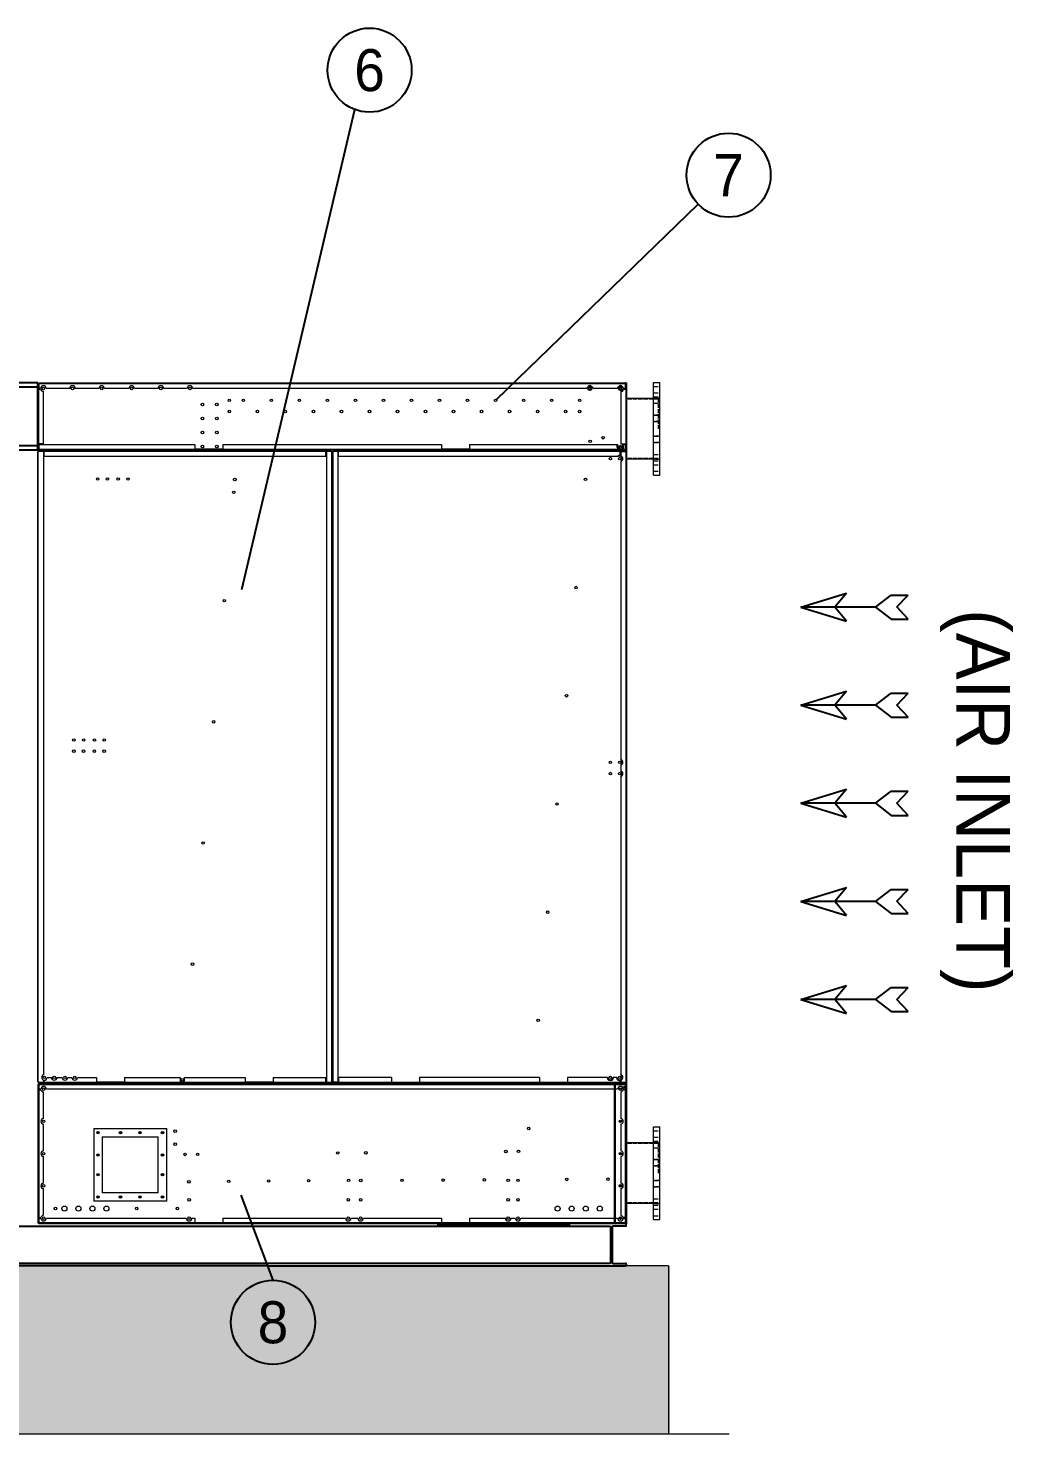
# Model space of a CAD drawing. Header units: millimetres. Extents: x 16936 to 46343, y 12396 to 33191.
# Drawn here: x 30178 to 33691, y 17704 to 22719 of the extents above; entities that cross this region are included whole.
import ezdxf
from ezdxf.enums import TextEntityAlignment as Align

# ---------------------------------------------------------------- set-up
doc = ezdxf.new("R2010")
doc.units = ezdxf.units.MM
doc.linetypes.add('DASHED', pattern=[15, 12, -3])
for name, color, linetype in [('냉각탑_dim', 1, 'Continuous'), ('냉각탑_text', 3, 'Continuous'), ('냉각탑_찬넬방진', 1, 'Continuous')]:
    doc.layers.add(name, color=color, linetype=linetype)
doc.styles.add('돋움', font='Dotum.ttf')

# ---------------------------------------------------------------- blocks, each defined once
blk = doc.blocks.new('화살표 IN OUT')
at = {"layer": '냉각탑_dim'}
for p, q in [((-322.7, 43), (-383.9, 43)), ((-343.1, 0.5), (-383.9, 43)), ((-383.9, -43), (-343.1, 0.5)), ((-266.4, 0), (-322.7, 43)), ((-266.4, 0), (-322.7, -43)), ((-266.4, 0), (0, 0)), ((-163.5, 50), (-121.5, 0)), ((0, 0), (-163.5, 50)), ((-163.5, -50), (-121.5, 0)), ((0, 0), (-163.5, -50)), ((-322.7, -43), (-383.9, -43))]:
    blk.add_line(p, q, dxfattribs=at)
blk = doc.blocks.new('5')
at = {"color": 7, "lineweight": 13, "ltscale": 1.25}
for p, q in [((878585.8, 402760.7), (878607.8, 402760.7)), ((878585.8, 402430.7), (878585.8, 402760.7)), ((878607.8, 402430.7), (878607.8, 402760.7)), ((878585.8, 402703.9), (878488.7, 402703.9)), ((878585.8, 402487.6), (878488.7, 402487.6)), ((878585.8, 402430.7), (878607.8, 402430.7))]:
    blk.add_line(p, q, dxfattribs=at)
at = {"color": 7, "linetype": 'DASHED', "lineweight": 13, "ltscale": 1.25}
for p, q in [((878585.8, 402747.3), (878607.8, 402747.3)), ((878585.8, 402747.3), (878607.8, 402747.3)), ((878585.8, 402724.3), (878607.8, 402724.3)), ((878585.8, 402724.3), (878607.8, 402724.3)), ((878602.8, 402701.9), (878488.7, 402701.9)), ((878585.8, 402709.8), (878607.8, 402709.8)), ((878585.8, 402709.8), (878607.8, 402709.8)), ((878607.8, 402704.7), (878585.8, 402704.7)), ((878602.8, 402703.9), (878585.8, 402703.9)), ((878585.8, 402686.8), (878607.8, 402686.8)), ((878585.8, 402686.8), (878607.8, 402686.8)), ((878602.8, 402703.9), (878602.8, 402595.7)), ((878607.8, 402644.8), (878585.8, 402644.8)), ((878585.8, 402644.8), (878607.8, 402644.8)), ((878607.8, 402621.8), (878585.8, 402621.8)), ((878585.8, 402621.8), (878607.8, 402621.8)), ((878607.8, 402569.7), (878585.8, 402569.7)), ((878585.8, 402569.7), (878607.8, 402569.7)), ((878607.8, 402546.7), (878585.8, 402546.7)), ((878585.8, 402546.7), (878607.8, 402546.7)), ((878602.8, 402489.6), (878488.7, 402489.6)), ((878585.8, 402504.7), (878607.8, 402504.7)), ((878585.8, 402504.7), (878607.8, 402504.7)), ((878602.8, 402487.6), (878585.8, 402487.6)), ((878607.8, 402486.7), (878585.8, 402486.7)), ((878585.8, 402481.7), (878607.8, 402481.7)), ((878585.8, 402481.7), (878607.8, 402481.7)), ((878585.8, 402467.2), (878607.8, 402467.2)), ((878585.8, 402467.2), (878607.8, 402467.2)), ((878585.8, 402444.2), (878607.8, 402444.2)), ((878585.8, 402444.2), (878607.8, 402444.2))]:
    blk.add_line(p, q, dxfattribs=at)
blk = doc.blocks.new('1')
for p, q in [((30212.2, 21453.6), (27812.2, 21453.6)), ((30212.2, 21453.6), (27812.2, 21453.6)), ((30216.2, 21438.6), (27827.2, 21438.6)), ((30212.2, 21453.6), (28914.2, 21453.6)), ((30212.2, 21453.6), (28914.2, 21453.6)), ((32312.2, 21453.6), (32312.2, 18453.6)), ((30212.2, 21228.6), (27827.2, 21228.6)), ((30212.2, 21213.6), (27812.2, 21213.6)), ((31637.2, 18451.1), (32087.2, 18451.1)), ((32087.2, 18452.7), (32087.2, 18451.1))]:
    blk.add_line(p, q)
at = {"color": 7, "lineweight": 35}
blk.add_line((30212.2, 21453.6), (30212.2, 21213.6), dxfattribs=at)
blk.add_line((30212.2, 21453.6), (30212.2, 21213.6), dxfattribs=at)
blk.add_line((30212.2, 21453.6), (30212.2, 21213.6), dxfattribs=at)
blk.add_line((30212.2, 21453.6), (30212.2, 21213.6), dxfattribs=at)
at = {"color": 7, "lineweight": 15}
for p, q in [((30214.2, 21450.1), (30212.2, 21450.1)), ((30212.2, 21450.1), (30212.2, 21431.6)), ((30212.2, 21431.6), (30215.7, 21431.6)), ((30212.2, 21431.6), (30212.2, 21235.6)), ((30214.2, 21428.1), (30212.2, 21428.1)), ((30214.2, 21419.1), (30212.2, 21419.1)), ((30214.2, 21431.6), (30214.2, 21450.1)), ((30215.7, 21450.1), (30214.2, 21450.1)), ((30214.2, 21235.6), (30214.2, 21431.6)), ((30215.7, 21450.1), (30215.7, 21453.6)), ((30215.7, 21453.6), (32308.7, 21453.6)), ((30215.7, 21451.6), (32308.7, 21451.6)), ((30215.7, 21450.1), (30215.7, 21433.6)), ((30222.2, 21433.6), (30215.7, 21433.6)), ((30215.7, 21431.6), (30222.4, 21431.6)), ((30232.2, 21235.6), (30232.2, 21423.6)), ((30326.2, 21433.6), (30242.2, 21433.6)), ((30305.7, 21453.6), (30305.7, 21451.6)), ((30318.7, 21453.6), (30318.7, 21451.6)), ((30430.2, 21433.6), (30346.2, 21433.6)), ((30353.2, 21453.6), (30353.2, 21451.6)), ((30371.2, 21453.6), (30371.2, 21451.6)), ((30399.2, 21453.6), (30399.2, 21451.6)), ((30417.2, 21453.6), (30417.2, 21451.6)), ((30537.2, 21433.6), (30450.2, 21433.6)), ((30641.2, 21433.6), (30557.2, 21433.6)), ((30745.2, 21433.6), (30661.2, 21433.6)), ((32172.3, 21433.6), (30765.2, 21433.6)), ((32107.2, 21453.6), (32107.2, 21451.6)), ((32125.2, 21453.6), (32125.2, 21451.6)), ((32153.2, 21453.6), (32153.2, 21451.6)), ((32171.2, 21453.6), (32171.2, 21451.6)), ((32281.3, 21433.6), (32192.2, 21433.6)), ((32205.7, 21453.6), (32205.7, 21451.6)), ((32218.7, 21453.6), (32218.7, 21451.6)), ((32292.2, 21422.7), (32292.2, 21235.6)), ((32308.7, 21433.6), (32301.2, 21433.6)), ((32301.2, 21431.6), (32308.7, 21431.6)), ((32308.7, 21450.1), (32308.7, 21453.6)), ((32308.7, 21433.6), (32308.7, 21450.1)), ((32308.7, 21450.1), (32310.2, 21450.1)), ((32312.2, 21431.6), (32308.7, 21431.6)), ((32310.2, 21450.1), (32310.2, 21431.6)), ((32312.2, 21450.1), (32310.2, 21450.1)), ((32310.2, 21431.6), (32310.2, 21235.6)), ((32312.2, 21428.1), (32310.2, 21428.1)), ((32312.2, 21419.1), (32310.2, 21419.1)), ((32312.2, 21431.6), (32312.2, 21450.1)), ((32312.2, 21235.6), (32312.2, 21431.6)), ((30214.2, 21338.1), (30212.2, 21338.1)), ((30214.2, 21329.1), (30212.2, 21329.1)), ((32312.2, 21338.1), (32310.2, 21338.1)), ((32312.2, 21329.1), (32310.2, 21329.1)), ((30214.2, 21248.1), (30212.2, 21248.1)), ((30214.2, 21239.1), (30212.2, 21239.1)), ((30212.2, 21235.6), (30215.7, 21235.6)), ((30212.2, 21235.6), (30212.2, 21217.1)), ((30214.2, 21217.1), (30214.2, 21235.6)), ((30232.2, 21235.6), (30215.7, 21235.6)), ((30215.7, 21233.6), (30772.2, 21233.6)), ((30215.7, 21233.6), (30215.7, 21217.1)), ((30772.2, 21233.6), (30772.2, 21217.1)), ((30872.2, 21233.6), (31652.2, 21233.6)), ((30872.2, 21233.6), (30872.2, 21217.1)), ((31652.2, 21233.6), (31652.2, 21217.1)), ((31752.2, 21233.6), (32281.2, 21233.6)), ((31752.2, 21233.6), (31752.2, 21217.1)), ((32292.2, 21235.6), (32308.7, 21235.6)), ((32301.2, 21233.6), (32308.7, 21233.6)), ((32312.2, 21235.6), (32308.7, 21235.6)), ((32308.7, 21217.1), (32308.7, 21233.6)), ((32312.2, 21248.1), (32310.2, 21248.1)), ((32312.2, 21239.1), (32310.2, 21239.1)), ((32310.2, 21235.6), (32310.2, 21217.1)), ((32312.2, 21217.1), (32312.2, 21235.6)), ((30212.2, 21217.1), (30214.2, 21217.1)), ((30212.2, 18958.7), (30212.2, 21208.5)), ((30215.3, 21208.5), (30212.2, 21208.5)), ((30212.2, 21188.1), (30213.8, 21188.1)), ((30212.2, 21179.1), (30213.8, 21179.1)), ((30213.8, 18958.7), (30213.8, 21208.5)), ((30215.7, 21217.1), (30214.2, 21217.1)), ((30233.8, 21211.6), (30215.3, 21211.6)), ((30215.3, 21211.6), (30215.3, 21210)), ((30215.3, 21210), (30233.8, 21210)), ((30215.3, 21208.5), (30215.3, 21210)), ((30232.2, 21208.5), (30215.3, 21208.5)), ((30215.7, 21217.1), (30215.7, 21213.6)), ((32286.9, 21215.6), (30215.7, 21215.6)), ((32308.7, 21213.6), (30215.7, 21213.6)), ((30232.2, 21208.5), (30232.2, 18985)), ((30232.7, 21211.6), (30232.7, 21210)), ((30233.8, 21208.5), (30233.8, 21211.6)), ((30233.8, 21211.6), (31240.6, 21211.6)), ((30233.8, 21210), (31240.6, 21210)), ((30233.8, 21208.5), (30233.8, 21191.6)), ((30233.8, 21191.6), (31240.6, 21191.6)), ((30234.2, 21213.6), (30234.2, 21215.6)), ((30240.2, 21213.6), (30240.2, 21215.6)), ((30241.7, 21211.6), (30241.7, 21210)), ((30432.7, 21211.6), (30432.7, 21210)), ((30434.2, 21213.6), (30434.2, 21215.6)), ((30440.2, 21213.6), (30440.2, 21215.6)), ((30441.7, 21211.6), (30441.7, 21210)), ((30632.7, 21211.6), (30632.7, 21210)), ((30634.2, 21213.6), (30634.2, 21215.6)), ((30640.2, 21213.6), (30640.2, 21215.6)), ((30641.7, 21211.6), (30641.7, 21210)), ((30872.2, 21217.1), (30772.2, 21217.1)), ((30832.7, 21211.6), (30832.7, 21210)), ((30834.2, 21213.6), (30834.2, 21215.6)), ((30840.2, 21213.6), (30840.2, 21215.6)), ((30841.7, 21211.6), (30841.7, 21210)), ((31032.7, 21211.6), (31032.7, 21210)), ((31034.2, 21213.6), (31034.2, 21215.6)), ((31040.2, 21213.6), (31040.2, 21215.6)), ((31041.7, 21211.6), (31041.7, 21210)), ((31232.7, 21211.6), (31232.7, 21210)), ((31234.2, 21213.6), (31234.2, 21215.6)), ((31240.2, 21213.6), (31240.2, 21215.6)), ((31240.6, 21208.5), (31240.6, 21211.6)), ((31259.1, 21211.6), (31240.6, 21211.6)), ((31240.6, 21210), (31259.1, 21210)), ((31240.6, 21191.6), (31240.6, 21208.5)), ((31241.7, 21211.6), (31241.7, 21210)), ((31259.1, 21208.5), (31242.2, 21208.5)), ((31242.2, 21208.5), (31242.2, 18958.7)), ((31259.1, 21210), (31259.1, 21211.6)), ((31259.1, 21208.5), (31259.1, 21210)), ((31259.1, 21208.5), (31262.2, 21208.5)), ((31260.6, 21208.5), (31260.6, 18958.7)), ((31262.2, 21186.6), (31260.6, 21186.6)), ((31262.2, 21180.6), (31260.6, 21180.6)), ((31262.2, 21208.5), (31262.2, 18958.7)), ((31264.2, 21208.5), (31264.2, 18958.7)), ((31264.2, 21208.5), (31267.3, 21208.5)), ((31264.2, 21188.1), (31265.8, 21188.1)), ((31264.2, 21179.1), (31265.8, 21179.1)), ((31265.8, 18958.7), (31265.8, 21208.5)), ((31267.3, 21211.6), (31267.3, 21210)), ((31285.8, 21211.6), (31267.3, 21211.6)), ((31267.3, 21208.5), (31267.3, 21210)), ((31267.3, 21210), (31285.8, 21210)), ((31284.2, 21208.5), (31267.3, 21208.5)), ((31283.7, 21211.6), (31283.7, 21210)), ((31284.2, 18958.7), (31284.2, 21208.5)), ((31285.2, 21213.6), (31285.2, 21215.6)), ((32290.6, 21211.6), (31285.8, 21211.6)), ((31285.8, 21211.6), (31285.8, 21208.5)), ((31285.8, 21210), (32290.6, 21210)), ((31285.8, 21191.6), (31285.8, 21208.5)), ((31285.8, 21191.6), (32282.5, 21191.6)), ((31291.2, 21213.6), (31291.2, 21215.6)), ((31292.7, 21211.6), (31292.7, 21210)), ((31483.7, 21211.6), (31483.7, 21210)), ((31485.2, 21213.6), (31485.2, 21215.6)), ((31491.2, 21213.6), (31491.2, 21215.6)), ((31492.7, 21211.6), (31492.7, 21210)), ((31752.2, 21217.1), (31652.2, 21217.1)), ((31683.7, 21211.6), (31683.7, 21210)), ((31685.2, 21213.6), (31685.2, 21215.6)), ((31691.2, 21213.6), (31691.2, 21215.6)), ((31692.7, 21211.6), (31692.7, 21210)), ((31883.7, 21211.6), (31883.7, 21210)), ((31885.2, 21213.6), (31885.2, 21215.6)), ((31891.2, 21213.6), (31891.2, 21215.6)), ((31892.7, 21211.6), (31892.7, 21210)), ((32083.7, 21211.6), (32083.7, 21210)), ((32085.2, 21213.6), (32085.2, 21215.6)), ((32091.2, 21213.6), (32091.2, 21215.6)), ((32092.7, 21211.6), (32092.7, 21210)), ((32283.7, 21211.6), (32283.7, 21210)), ((32285.2, 21213.6), (32285.2, 21215.6)), ((32309.1, 21211.6), (32290.6, 21211.6)), ((32290.6, 21211.6), (32290.6, 21208.5)), ((32290.6, 21210), (32309.1, 21210)), ((32290.6, 21193.4), (32290.6, 21208.5)), ((32291.2, 21213.6), (32291.2, 21214.6)), ((32292.2, 21208.5), (32309.1, 21208.5)), ((32292.2, 21208.5), (32292.2, 21192.9)), ((32292.2, 21174.3), (32292.2, 20108.9)), ((32292.7, 21211.6), (32292.7, 21210)), ((32308.7, 21215.6), (32295.6, 21215.6)), ((32308.7, 21217.1), (32308.7, 21213.6)), ((32308.7, 21217.1), (32310.2, 21217.1)), ((32309.1, 21210), (32309.1, 21211.6)), ((32309.1, 21208.5), (32309.1, 21210)), ((32312.2, 21208.5), (32309.1, 21208.5)), ((32310.2, 21217.1), (32312.2, 21217.1)), ((32310.6, 21208.5), (32310.6, 18958.7)), ((32310.6, 21188.1), (32312.2, 21188.1)), ((32310.6, 21179.1), (32312.2, 21179.1)), ((32312.2, 18958.7), (32312.2, 21208.5)), ((30212.2, 20968.1), (30213.8, 20968.1)), ((31262.2, 20966.6), (31260.6, 20966.6)), ((31264.2, 20968.1), (31265.8, 20968.1)), ((32310.6, 20968.1), (32312.2, 20968.1)), ((30212.2, 20959.1), (30213.8, 20959.1)), ((31262.2, 20960.6), (31260.6, 20960.6)), ((31264.2, 20959.1), (31265.8, 20959.1)), ((32310.6, 20959.1), (32312.2, 20959.1)), ((30212.2, 20748.1), (30213.8, 20748.1)), ((30212.2, 20739.1), (30213.8, 20739.1)), ((31262.2, 20746.6), (31260.6, 20746.6)), ((31262.2, 20740.6), (31260.6, 20740.6)), ((31264.2, 20748.1), (31265.8, 20748.1)), ((31264.2, 20739.1), (31265.8, 20739.1)), ((32310.6, 20748.1), (32312.2, 20748.1)), ((32310.6, 20739.1), (32312.2, 20739.1)), ((30212.2, 20528.1), (30213.8, 20528.1)), ((30212.2, 20519.1), (30213.8, 20519.1)), ((31262.2, 20526.6), (31260.6, 20526.6)), ((31262.2, 20520.6), (31260.6, 20520.6)), ((31264.2, 20528.1), (31265.8, 20528.1)), ((31264.2, 20519.1), (31265.8, 20519.1)), ((32310.6, 20528.1), (32312.2, 20528.1)), ((32310.6, 20519.1), (32312.2, 20519.1)), ((30212.2, 20308.1), (30213.8, 20308.1)), ((30212.2, 20299.1), (30213.8, 20299.1)), ((31262.2, 20306.6), (31260.6, 20306.6)), ((31262.2, 20300.6), (31260.6, 20300.6)), ((31264.2, 20308.1), (31265.8, 20308.1)), ((31264.2, 20299.1), (31265.8, 20299.1)), ((32310.6, 20308.1), (32312.2, 20308.1)), ((32310.6, 20299.1), (32312.2, 20299.1)), ((30212.2, 20088.1), (30213.8, 20088.1)), ((30212.2, 20079.1), (30213.8, 20079.1)), ((31262.2, 20086.6), (31260.6, 20086.6)), ((31262.2, 20080.6), (31260.6, 20080.6)), ((31264.2, 20088.1), (31265.8, 20088.1)), ((31264.2, 20079.1), (31265.8, 20079.1)), ((32292.2, 20090.3), (32292.2, 20068.9)), ((32310.6, 20088.1), (32312.2, 20088.1)), ((32310.6, 20079.1), (32312.2, 20079.1)), ((32292.2, 20050.3), (32292.2, 18984.9)), ((30212.2, 19868.1), (30213.8, 19868.1)), ((31262.2, 19866.6), (31260.6, 19866.6)), ((31264.2, 19868.1), (31265.8, 19868.1)), ((32310.6, 19868.1), (32312.2, 19868.1)), ((30212.2, 19859.1), (30213.8, 19859.1)), ((31262.2, 19860.6), (31260.6, 19860.6)), ((31264.2, 19859.1), (31265.8, 19859.1)), ((32310.6, 19859.1), (32312.2, 19859.1)), ((30212.2, 19648.1), (30213.8, 19648.1)), ((30212.2, 19639.1), (30213.8, 19639.1)), ((31262.2, 19646.6), (31260.6, 19646.6)), ((31262.2, 19640.6), (31260.6, 19640.6)), ((31264.2, 19648.1), (31265.8, 19648.1)), ((31264.2, 19639.1), (31265.8, 19639.1)), ((32310.6, 19648.1), (32312.2, 19648.1)), ((32310.6, 19639.1), (32312.2, 19639.1)), ((30212.2, 19428.1), (30213.8, 19428.1)), ((30212.2, 19419.1), (30213.8, 19419.1)), ((31262.2, 19426.6), (31260.6, 19426.6)), ((31262.2, 19420.6), (31260.6, 19420.6)), ((31264.2, 19428.1), (31265.8, 19428.1)), ((31264.2, 19419.1), (31265.8, 19419.1)), ((32310.6, 19428.1), (32312.2, 19428.1)), ((32310.6, 19419.1), (32312.2, 19419.1)), ((30212.2, 19208.1), (30213.8, 19208.1)), ((30212.2, 19199.1), (30213.8, 19199.1)), ((31262.2, 19206.6), (31260.6, 19206.6)), ((31262.2, 19200.6), (31260.6, 19200.6)), ((31264.2, 19208.1), (31265.8, 19208.1)), ((31264.2, 19199.1), (31265.8, 19199.1)), ((32310.6, 19208.1), (32312.2, 19208.1)), ((32310.6, 19199.1), (32312.2, 19199.1)), ((30212.2, 18988.1), (30213.8, 18988.1)), ((30212.2, 18979.1), (30213.8, 18979.1)), ((30232.2, 18966.2), (30232.2, 18958.7)), ((30233.8, 18965.8), (30233.8, 18958.7)), ((30245.7, 18975.6), (30260.7, 18975.6)), ((30280.7, 18975.6), (30299.1, 18975.6)), ((30319.1, 18975.6), (30334.1, 18975.6)), ((30354.1, 18975.6), (30422.2, 18975.6)), ((30422.2, 18975.6), (30422.2, 18958.7)), ((30522.2, 18975.6), (30522.2, 18958.7)), ((30522.2, 18975.6), (30720.2, 18975.6)), ((30720.2, 18975.6), (30720.2, 18967)), ((30736.2, 18967), (30736.2, 18975.6)), ((30736.2, 18975.6), (30952.2, 18975.6)), ((30952.2, 18975.6), (30952.2, 18958.7)), ((31052.2, 18975.6), (31052.2, 18958.7)), ((31052.2, 18975.6), (31240.6, 18975.6)), ((31240.6, 18958.7), (31240.6, 18975.6)), ((31262.2, 18986.6), (31260.6, 18986.6)), ((31262.2, 18980.6), (31260.6, 18980.6)), ((31264.2, 18988.1), (31265.8, 18988.1)), ((31264.2, 18979.1), (31265.8, 18979.1)), ((31474.2, 18975.6), (31285.8, 18975.6)), ((31285.8, 18975.6), (31285.8, 18958.7)), ((31474.2, 18975.6), (31474.2, 18958.7)), ((31574.2, 18975.6), (31574.2, 18958.7)), ((32002.2, 18975.6), (31574.2, 18975.6)), ((32002.2, 18975.6), (32002.2, 18958.7)), ((32102.2, 18975.6), (32102.2, 18958.7)), ((32245.3, 18975.6), (32102.2, 18975.6)), ((32278.5, 18975.6), (32265.3, 18975.6)), ((32290.6, 18965.8), (32290.6, 18958.7)), ((32292.2, 18966.3), (32292.2, 18958.7)), ((32310.6, 18988.1), (32312.2, 18988.1)), ((32310.6, 18979.1), (32312.2, 18979.1)), ((30215.3, 18958.7), (30212.2, 18958.7)), ((30215.3, 18958.7), (30232.2, 18958.7)), ((30215.3, 18958.7), (30215.3, 18957.2)), ((30215.3, 18957.2), (30215.3, 18955.6)), ((30233.8, 18957.2), (30215.3, 18957.2)), ((30215.3, 18955.6), (30233.8, 18955.6)), ((30232.7, 18957.2), (30232.7, 18955.6)), ((30233.8, 18958.7), (30233.8, 18955.6)), ((31240.6, 18957.2), (30233.8, 18957.2)), ((31240.6, 18955.6), (30233.8, 18955.6)), ((30241.7, 18957.2), (30241.7, 18955.6)), ((30522.2, 18958.7), (30422.2, 18958.7)), ((30432.7, 18957.2), (30432.7, 18955.6)), ((30441.7, 18957.2), (30441.7, 18955.6)), ((30632.7, 18957.2), (30632.7, 18955.6)), ((30641.7, 18957.2), (30641.7, 18955.6)), ((30832.7, 18957.2), (30832.7, 18955.6)), ((30841.7, 18957.2), (30841.7, 18955.6)), ((31052.2, 18958.7), (30952.2, 18958.7)), ((31032.7, 18957.2), (31032.7, 18955.6)), ((31041.7, 18957.2), (31041.7, 18955.6)), ((31232.7, 18957.2), (31232.7, 18955.6)), ((31240.6, 18958.7), (31240.6, 18955.6)), ((31259.1, 18957.2), (31240.6, 18957.2)), ((31240.6, 18955.6), (31259.1, 18955.6)), ((31241.7, 18957.2), (31241.7, 18955.6)), ((31242.2, 18958.7), (31259.1, 18958.7)), ((31259.1, 18958.7), (31259.1, 18957.2)), ((31259.1, 18958.7), (31262.2, 18958.7)), ((31259.1, 18955.6), (31259.1, 18957.2)), ((31264.2, 18958.7), (31267.3, 18958.7)), ((31284.2, 18958.7), (31267.3, 18958.7)), ((31267.3, 18958.7), (31267.3, 18957.2)), ((31267.3, 18957.2), (31267.3, 18955.6)), ((31285.8, 18957.2), (31267.3, 18957.2)), ((31267.3, 18955.6), (31285.8, 18955.6)), ((31283.7, 18957.2), (31283.7, 18955.6)), ((31285.8, 18955.6), (31285.8, 18958.7)), ((32290.6, 18957.2), (31285.8, 18957.2)), ((31285.8, 18955.6), (32290.6, 18955.6)), ((31292.7, 18957.2), (31292.7, 18955.6)), ((31474.2, 18958.7), (31574.2, 18958.7)), ((31483.7, 18957.2), (31483.7, 18955.6)), ((31492.7, 18957.2), (31492.7, 18955.6)), ((31683.7, 18957.2), (31683.7, 18955.6)), ((31692.7, 18957.2), (31692.7, 18955.6)), ((31883.7, 18957.2), (31883.7, 18955.6)), ((31892.7, 18957.2), (31892.7, 18955.6)), ((32002.2, 18958.7), (32102.2, 18958.7)), ((32083.7, 18957.2), (32083.7, 18955.6)), ((32092.7, 18957.2), (32092.7, 18955.6)), ((32270.2, 18950.1), (32272.2, 18950.1)), ((32273.7, 18950.1), (32270.2, 18950.1)), ((32270.2, 18457.1), (32270.2, 18950.1)), ((32272.2, 18950.1), (32273.7, 18950.1)), ((32272.2, 18950.1), (32272.2, 18457.1)), ((32308.7, 18953.6), (32273.7, 18953.6)), ((32308.7, 18951.6), (32273.7, 18951.6)), ((32308.7, 18950.1), (32273.7, 18950.1)), ((32273.7, 18950.1), (32308.7, 18950.1)), ((32283.7, 18957.2), (32283.7, 18955.6)), ((32290.6, 18955.6), (32290.6, 18958.7)), ((32309.1, 18957.2), (32290.6, 18957.2)), ((32290.6, 18955.6), (32309.1, 18955.6)), ((32292.2, 18958.7), (32309.1, 18958.7)), ((32292.7, 18957.2), (32292.7, 18955.6)), ((32308.7, 18950.1), (32308.7, 18931.6)), ((32308.7, 18950.1), (32308.7, 18931.6)), ((32308.7, 18931.6), (32312.2, 18931.6)), ((32308.7, 18931.6), (32310.2, 18931.6)), ((32312.2, 18958.7), (32309.1, 18958.7)), ((32309.1, 18958.7), (32309.1, 18957.2)), ((32309.1, 18955.6), (32309.1, 18957.2)), ((32310.2, 18933.6), (32310.2, 18950.1)), ((32312.2, 18943.6), (32310.2, 18943.6)), ((32312.2, 18943.6), (32310.2, 18943.6)), ((32312.2, 18943.6), (32310.2, 18943.6)), ((32312.2, 18943.6), (32310.2, 18943.6)), ((32312.2, 18943.6), (32310.2, 18943.6)), ((32312.2, 18943.6), (32310.2, 18943.6)), ((32312.2, 18943.6), (32310.2, 18943.6)), ((32312.2, 18943.6), (32310.2, 18943.6)), ((32312.2, 18943.6), (32310.2, 18943.6)), ((32312.2, 18937.6), (32310.2, 18937.6)), ((32312.2, 18937.6), (32310.2, 18937.6)), ((32312.2, 18937.6), (32310.2, 18937.6)), ((32312.2, 18937.6), (32310.2, 18937.6)), ((32312.2, 18937.6), (32310.2, 18937.6)), ((32312.2, 18937.6), (32310.2, 18937.6)), ((32312.2, 18937.6), (32310.2, 18937.6)), ((32312.2, 18937.6), (32310.2, 18937.6)), ((32312.2, 18937.6), (32310.2, 18937.6)), ((32310.2, 18933.6), (32312.2, 18933.6)), ((32310.2, 18931.6), (32312.2, 18931.6)), ((32310.2, 18931.6), (32310.2, 18622.6)), ((32310.2, 18931.6), (32310.2, 18475.6)), ((32312.2, 18933.6), (32312.2, 18950.1)), ((32312.2, 18622.6), (32312.2, 18931.6)), ((32312.2, 18931.6), (32312.2, 18475.6)), ((30412.2, 18793.6), (30672.2, 18793.6)), ((30412.2, 18793.6), (30412.2, 18533.6)), ((30672.2, 18533.6), (30672.2, 18793.6)), ((32272.2, 18617.1), (32270.2, 18617.1)), ((32272.2, 18617.1), (32270.2, 18617.1)), ((32272.2, 18617.1), (32270.2, 18617.1)), ((32272.2, 18617.1), (32270.2, 18617.1)), ((32272.2, 18617.1), (32270.2, 18617.1)), ((32272.2, 18617.1), (32270.2, 18617.1)), ((32272.2, 18617.1), (32270.2, 18617.1)), ((32272.2, 18617.1), (32270.2, 18617.1)), ((32272.2, 18617.1), (32270.2, 18617.1)), ((32272.2, 18617.1), (32270.2, 18617.1)), ((32272.2, 18617.1), (32270.2, 18617.1)), ((32272.2, 18617.1), (32270.2, 18617.1)), ((32272.2, 18617.1), (32270.2, 18617.1)), ((32272.2, 18617.1), (32270.2, 18617.1)), ((32272.2, 18617.1), (32270.2, 18617.1)), ((32272.2, 18617.1), (32270.2, 18617.1)), ((32272.2, 18617.1), (32270.2, 18617.1)), ((32272.2, 18617.1), (32270.2, 18617.1)), ((32312.2, 18622.6), (32310.2, 18622.6)), ((32312.2, 18622.6), (32310.2, 18622.6)), ((32312.2, 18622.6), (32310.2, 18622.6)), ((32312.2, 18622.6), (32310.2, 18622.6)), ((32310.2, 18612.6), (32310.2, 18622.6)), ((32310.2, 18602.6), (32310.2, 18612.6)), ((32312.2, 18612.6), (32312.2, 18622.6)), ((32312.2, 18602.6), (32312.2, 18612.6)), ((32272.2, 18608.1), (32270.2, 18608.1)), ((32272.2, 18608.1), (32270.2, 18608.1)), ((32272.2, 18608.1), (32270.2, 18608.1)), ((32272.2, 18608.1), (32270.2, 18608.1)), ((32272.2, 18608.1), (32270.2, 18608.1)), ((32272.2, 18608.1), (32270.2, 18608.1)), ((32272.2, 18608.1), (32270.2, 18608.1)), ((32272.2, 18608.1), (32270.2, 18608.1)), ((32272.2, 18608.1), (32270.2, 18608.1)), ((32272.2, 18608.1), (32270.2, 18608.1)), ((32272.2, 18608.1), (32270.2, 18608.1)), ((32272.2, 18608.1), (32270.2, 18608.1)), ((32272.2, 18608.1), (32270.2, 18608.1)), ((32272.2, 18608.1), (32270.2, 18608.1)), ((32272.2, 18608.1), (32270.2, 18608.1)), ((32272.2, 18608.1), (32270.2, 18608.1)), ((32272.2, 18608.1), (32270.2, 18608.1)), ((32272.2, 18608.1), (32270.2, 18608.1)), ((32312.2, 18602.6), (32310.2, 18602.6)), ((32312.2, 18602.6), (32310.2, 18602.6)), ((32310.2, 18602.6), (32310.2, 18475.6)), ((32312.2, 18602.6), (32310.2, 18602.6)), ((32312.2, 18602.6), (32310.2, 18602.6)), ((32312.2, 18475.6), (32312.2, 18602.6)), ((30672.2, 18533.6), (30412.2, 18533.6)), ((32308.7, 18475.6), (32312.2, 18475.6)), ((32308.7, 18475.6), (32310.2, 18475.6)), ((32308.7, 18475.6), (32308.7, 18457.1)), ((32308.7, 18475.6), (32308.7, 18457.1)), ((32310.2, 18475.6), (32312.2, 18475.6)), ((32310.2, 18473.6), (32312.2, 18473.6)), ((32310.2, 18473.6), (32310.2, 18457.1)), ((32312.2, 18473.6), (32312.2, 18457.1)), ((32273.7, 18457.1), (32270.2, 18457.1)), ((32270.2, 18457.1), (32272.2, 18457.1)), ((32272.2, 18457.1), (32273.7, 18457.1)), ((32273.7, 18457.1), (32308.7, 18457.1)), ((32308.7, 18457.1), (32273.7, 18457.1)), ((32308.7, 18455.6), (32273.7, 18455.6)), ((32308.7, 18453.6), (32273.7, 18453.6))]:
    blk.add_line(p, q, dxfattribs=at)
at = {"lineweight": 5}
blk.add_line((32312.2, 21453.6), (32308.2, 21453.6), dxfattribs=at)
at = {"color": 7, "lineweight": 13, "ltscale": 0.002813}
blk.add_line((30212.2, 21266.5), (30212.2, 21265.6), dxfattribs=at)
at = {"color": 7}
for p, q in [((32281.2, 21224.6), (32281.2, 21233.6)), ((32301.2, 21224.6), (32301.2, 21233.6))]:
    blk.add_line(p, q, dxfattribs=at)
at = {"color": 7, "lineweight": 13, "ltscale": 0.038542}
for p, q in [((30212.2, 18950.1), (30212.2, 18931.6)), ((30214.2, 18931.6), (30214.2, 18950.1)), ((32308.7, 18931.6), (32308.7, 18950.1)), ((32310.2, 18950.1), (32310.2, 18931.6)), ((32312.2, 18931.6), (32312.2, 18950.1)), ((30212.2, 18475.6), (30212.2, 18457.1)), ((30214.2, 18457.1), (30214.2, 18475.6)), ((32308.7, 18457.1), (32308.7, 18475.6)), ((32310.2, 18475.6), (32310.2, 18457.1)), ((32312.2, 18457.1), (32312.2, 18475.6))]:
    blk.add_line(p, q, dxfattribs=at)
at = {"color": 7, "lineweight": 13, "ltscale": 0.004167}
for p, q in [((30214.2, 18950.1), (30212.2, 18950.1)), ((30215.7, 18933.6), (30215.7, 18931.6)), ((32312.2, 18950.1), (32310.2, 18950.1)), ((30215.7, 18475.6), (30215.7, 18473.6)), ((30212.2, 18457.1), (30214.2, 18457.1)), ((32310.2, 18457.1), (32312.2, 18457.1))]:
    blk.add_line(p, q, dxfattribs=at)
at = {"color": 7, "lineweight": 13}
for p, q in [((30212.2, 18931.6), (30212.2, 18475.6)), ((30215.7, 18953.6), (32308.7, 18953.6)), ((30215.7, 18950.1), (32308.7, 18950.1)), ((30215.7, 18931.6), (30215.7, 18475.6)), ((32281.2, 18933.6), (30243.2, 18933.6)), ((32308.7, 18475.6), (32308.7, 18931.6)), ((32312.2, 18475.6), (32312.2, 18931.6)), ((30243.2, 18473.6), (30742.2, 18473.6)), ((30872.2, 18473.6), (31310.2, 18473.6)), ((31374.2, 18473.6), (31652.2, 18473.6)), ((31935.7, 18473.6), (32281.2, 18473.6)), ((30772.2, 18457.1), (30215.7, 18457.1)), ((32308.7, 18453.6), (30215.7, 18453.6)), ((31652.2, 18457.1), (30872.2, 18457.1)), ((32308.7, 18457.1), (31752.2, 18457.1))]:
    blk.add_line(p, q, dxfattribs=at)
at = {"color": 7, "lineweight": 13, "ltscale": 0.007292}
for p, q in [((30212.2, 18931.6), (30215.7, 18931.6)), ((30215.7, 18950.1), (30215.7, 18953.6)), ((32308.7, 18950.1), (32308.7, 18953.6)), ((32312.2, 18931.6), (32308.7, 18931.6)), ((30212.2, 18475.6), (30215.7, 18475.6)), ((32312.2, 18475.6), (32308.7, 18475.6)), ((30215.7, 18457.1), (30215.7, 18453.6)), ((32308.7, 18457.1), (32308.7, 18453.6))]:
    blk.add_line(p, q, dxfattribs=at)
at = {"color": 7, "lineweight": 13, "ltscale": 0.003125}
for p, q in [((30215.7, 18950.1), (30214.2, 18950.1)), ((32308.7, 18950.1), (32310.2, 18950.1)), ((30215.7, 18457.1), (30214.2, 18457.1)), ((32308.7, 18457.1), (32310.2, 18457.1))]:
    blk.add_line(p, q, dxfattribs=at)
at = {"color": 7, "lineweight": 13, "ltscale": 0.034375}
for p, q in [((30215.7, 18950.1), (30215.7, 18933.6)), ((32308.7, 18933.6), (32308.7, 18950.1)), ((30215.7, 18473.6), (30215.7, 18457.1)), ((30772.2, 18473.6), (30772.2, 18457.1)), ((30872.2, 18473.6), (30872.2, 18457.1)), ((31652.2, 18473.6), (31652.2, 18457.1)), ((31752.2, 18473.6), (31752.2, 18457.1)), ((32308.7, 18457.1), (32308.7, 18473.6))]:
    blk.add_line(p, q, dxfattribs=at)
at = {"color": 7, "lineweight": 13, "ltscale": 0.015625}
for p, q in [((30223.2, 18933.6), (30215.7, 18933.6)), ((32308.7, 18933.6), (32301.2, 18933.6)), ((30215.7, 18473.6), (30223.2, 18473.6)), ((32301.2, 18473.6), (32308.7, 18473.6))]:
    blk.add_line(p, q, dxfattribs=at)
at = {"color": 7, "lineweight": 13, "ltscale": 0.016046}
for p, q in [((30215.7, 18931.6), (30223.4, 18931.6)), ((32308.7, 18931.6), (32301, 18931.6)), ((30215.7, 18475.6), (30223.4, 18475.6)), ((32308.7, 18475.6), (32301, 18475.6))]:
    blk.add_line(p, q, dxfattribs=at)
at = {"color": 7, "lineweight": 13, "ltscale": 0.198126}
for p, q in [((30232.2, 18828.6), (30232.2, 18923.7)), ((32292.2, 18923.7), (32292.2, 18828.6)), ((30232.2, 18713.6), (30232.2, 18808.7)), ((32292.2, 18808.7), (32292.2, 18713.6)), ((30232.2, 18598.6), (30232.2, 18693.7)), ((32292.2, 18693.7), (32292.2, 18598.6)), ((30232.2, 18483.6), (30232.2, 18578.7)), ((32292.2, 18578.7), (32292.2, 18483.6))]:
    blk.add_line(p, q, dxfattribs=at)
at = {"color": 7, "lineweight": 13, "ltscale": 0.13159}
blk.add_line((32240.3, 18955.6), (32303.5, 18955.6), dxfattribs=at)
at = {"color": 6}
blk.add_line((32312.2, 18940.6), (32302.1, 18940.6), dxfattribs=at)
at = {"color": 7, "lineweight": 13, "ltscale": 0.416667}
for p, q in [((30442.2, 18763.6), (30442.2, 18563.6)), ((30442.2, 18763.6), (30642.2, 18763.6)), ((30642.2, 18563.6), (30642.2, 18763.6)), ((30642.2, 18563.6), (30442.2, 18563.6))]:
    blk.add_line(p, q, dxfattribs=at)
at = {"color": 7, "lineweight": 13, "ltscale": 0.020833}
blk.add_line((30762.2, 18473.6), (30772.2, 18473.6), dxfattribs=at)
at = {"color": 7, "lineweight": 13, "ltscale": 0.05}
blk.add_line((31330.2, 18473.6), (31354.2, 18473.6), dxfattribs=at)
at = {"color": 7, "lineweight": 13, "ltscale": 0.267708}
blk.add_line((31752.2, 18473.6), (31880.7, 18473.6), dxfattribs=at)
at = {"color": 7, "lineweight": 13, "ltscale": 0.03125}
blk.add_line((31900.7, 18473.6), (31915.7, 18473.6), dxfattribs=at)
at = {"color": 7, "lineweight": 13, "ltscale": 0.208333}
for p, q in [((30872.2, 18457.1), (30772.2, 18457.1)), ((30872.2, 18457.1), (30772.2, 18457.1)), ((31752.2, 18457.1), (31652.2, 18457.1)), ((31752.2, 18457.1), (31652.2, 18457.1))]:
    blk.add_line(p, q, dxfattribs=at)
at = {"ltscale": 500}
for p, q in [((32110.6, 18452.7), (32087.2, 18452.7)), ((32112.2, 18451.1), (32087.2, 18451.1))]:
    blk.add_line(p, q, dxfattribs=at)
at = {"color": 7, "lineweight": 15}
for centre, radius in [((30232.2, 21433.6), 4.5), ((30336.2, 21433.6), 4.5), ((30440.2, 21433.6), 4.5), ((30547.2, 21433.6), 4.5), ((30651.2, 21433.6), 4.5), ((30755.2, 21433.6), 4.5), ((30799.7, 21376.6), 4.5), ((30851.2, 21376.6), 4.5), ((30895.7, 21391.6), 4.5), ((30945.7, 21391.6), 4.5), ((31045.7, 21391.6), 4.5), ((31145.7, 21391.6), 4.5), ((31245.7, 21391.6), 4.5), ((31345.7, 21391.6), 4.5), ((31445.7, 21391.6), 4.5), ((31545.7, 21391.6), 4.5), ((31645.7, 21391.6), 4.5), ((31745.7, 21391.6), 4.5), ((31845.7, 21391.6), 4.5), ((31945.7, 21391.6), 4.5), ((32045.7, 21391.6), 4.5), ((32145.7, 21391.6), 4.5), ((30799.7, 21326.6), 4.5), ((30851.2, 21326.6), 4.5), ((30895.7, 21351.6), 4.5), ((30995.7, 21351.6), 4.5), ((31095.7, 21351.6), 4.5), ((31195.7, 21351.6), 4.5), ((31295.7, 21351.6), 4.5), ((31395.7, 21351.6), 4.5), ((31495.7, 21351.6), 4.5), ((31595.7, 21351.6), 4.5), ((31695.7, 21351.6), 4.5), ((31795.7, 21351.6), 4.5), ((31895.7, 21351.6), 4.5), ((31995.7, 21351.6), 4.5), ((32095.7, 21351.6), 4.5), ((32145.7, 21351.6), 4.5), ((30799.7, 21276.6), 4.5), ((30851.2, 21276.6), 4.5), ((30799.7, 21226.6), 4.5), ((30851.2, 21226.6), 4.5), ((32183.3, 21245), 4.5), ((32229.3, 21257.9), 4.5), ((30425.7, 21110.6), 4.5), ((30460.7, 21110.6), 4.5), ((30499.1, 21110.6), 4.5), ((30534.1, 21110.6), 4.5), ((30911.5, 21063), 4.5), ((30915.5, 21108.8), 4.5), ((32166.5, 21109.3), 4.5), ((32132.7, 20723.3), 4.5), ((30877.7, 20676.4), 4.5), ((32098.9, 20337.3), 4.5), ((30839.9, 20244.1), 4.5), ((30341, 20179.6), 4.5), ((30376, 20179.6), 4.5), ((30414.4, 20179.6), 4.5), ((30449.4, 20179.6), 4.5), ((30340.7, 20139.6), 4.5), ((30375.7, 20139.6), 4.5), ((30414.1, 20139.6), 4.5), ((30449.1, 20139.6), 4.5), ((32065.1, 19951.2), 4.5), ((30802.1, 19811.7), 4.5), ((32031.4, 19565.2), 4.5), ((30764.2, 19379.4), 4.5), ((31997.6, 19179.2), 4.5), ((30235.7, 18975.6), 4.5), ((30270.7, 18975.6), 4.5), ((30309.1, 18975.6), 4.5), ((30344.1, 18975.6), 4.5), ((30728.2, 18967), 4.5), ((32291.2, 18933.6), 3), ((32291.2, 18818.6), 3), ((30427.2, 18778.6), 4.5), ((30507.2, 18778.6), 4.5), ((30577.2, 18778.6), 4.5), ((30657.2, 18778.6), 4.5), ((30427.2, 18698.6), 4.5), ((30657.2, 18698.6), 4.5), ((32291.2, 18703.6), 3), ((30427.2, 18628.6), 4.5), ((30657.2, 18628.6), 4.5), ((32291.2, 18588.6), 3), ((30427.2, 18548.6), 4.5), ((30507.2, 18548.6), 4.5), ((30577.2, 18548.6), 4.5), ((30657.2, 18548.6), 4.5), ((32291.2, 18473.6), 3)]:
    blk.add_circle(centre, radius, dxfattribs=at)
for centre in [(32182.2, 21432.6), (32291.2, 21432.6), (32291.2, 21224.6)]:
    blk.add_circle(centre, 4.5)
at = {"color": 7, "lineweight": 13}
for centre, radius in [((32255.5, 21183.6), 4.5), ((32288.5, 21183.6), 4.5), ((32255.3, 20099.6), 4.5), ((32255.5, 20059.6), 4.5), ((32288.5, 20099.6), 4.5), ((32288.5, 20059.6), 4.5), ((32255.3, 18975.6), 4.5), ((32288.5, 18975.6), 4.5), ((30233.2, 18933.6), 4.5), ((32291.2, 18933.6), 4.5), ((30233.2, 18818.6), 4.5), ((32291.2, 18818.6), 4.5), ((30427.2, 18778.6), 3), ((30507.2, 18778.6), 3), ((30577.2, 18778.6), 3), ((30657.2, 18778.6), 3), ((30702.2, 18783.6), 5), ((31963.8, 18793.2), 4.5), ((30702.2, 18737.6), 5), ((31282.6, 18705.7), 4.5), ((31382.6, 18706.6), 4.5), ((31882.5, 18711.3), 4.5), ((31927.5, 18711.7), 4.5), ((30233.2, 18703.6), 4.5), ((30427.2, 18698.6), 3), ((30657.2, 18698.6), 3), ((30737.6, 18700.7), 4.5), ((30782.6, 18701.1), 4.5), ((32291.2, 18703.6), 4.5), ((30427.2, 18628.6), 3), ((30657.2, 18628.6), 3), ((30893.7, 18604.8), 4.5), ((31036.2, 18606), 4.5), ((31178.7, 18607.1), 4.5), ((31321.2, 18608.3), 4.5), ((31364.7, 18607.6), 4.5), ((31511.7, 18608.4), 4.5), ((31658.7, 18609.2), 4.5), ((31805.7, 18610), 4.5), ((31890.7, 18608.1), 4.5), ((31925.7, 18608.1), 4.5), ((32099.7, 18611.6), 4.5), ((32246.7, 18612.4), 4.5), ((30233.2, 18588.6), 4.5), ((30751.2, 18603.1), 4.5), ((32291.2, 18588.6), 4.5), ((30275.2, 18507.6), 4.5), ((30307.2, 18507.6), 9), ((30357.2, 18507.6), 9), ((30407.2, 18507.6), 9), ((30427.2, 18548.6), 3), ((30457.2, 18507.6), 9), ((30507.2, 18548.6), 3), ((30565.2, 18507.6), 4.5), ((30577.2, 18548.6), 3), ((30657.2, 18548.6), 3), ((30710.2, 18507.6), 4.5), ((30752.2, 18538.6), 4.5), ((31320.2, 18538.6), 4.5), ((31364.2, 18538.6), 4.5), ((31890.7, 18538.6), 4.5), ((31925.7, 18538.6), 4.5), ((32067.2, 18507.6), 9), ((32117.2, 18507.6), 9), ((32167.2, 18507.6), 9), ((32217.2, 18507.6), 9), ((30233.2, 18473.6), 4.5), ((30752.2, 18473.6), 4.5), ((31320.2, 18473.6), 4.5), ((31364.2, 18473.6), 4.5), ((31890.7, 18473.6), 4.5), ((31925.7, 18473.6), 4.5), ((32291.2, 18473.6), 4.5)]:
    blk.add_circle(centre, radius, dxfattribs=at)
at = {"color": 7, "lineweight": 15}
for centre, radius, start, end in [((30232.2, 21433.6), 10, 0, 180), ((30232.2, 21433.6), 10, 191.5372, 270), ((30336.2, 21433.6), 10, 0, 180), ((30440.2, 21433.6), 10, 0, 180), ((30547.2, 21433.6), 10, 0, 180), ((30651.2, 21433.6), 10, 0, 180), ((30755.2, 21433.6), 10, 0, 180), ((30235.7, 18975.6), 10, 110.4057, 249.5943), ((30235.7, 18975.6), 10, 259.1251, 0), ((30270.7, 18975.6), 10, 180, 0), ((30309.1, 18975.6), 10, 180, 0), ((30344.1, 18975.6), 10, 180, 0), ((30728.2, 18967), 8, 180, 0), ((32273.7, 18950.1), 3.5, 90, 180), ((32273.7, 18950.1), 1.5, 90, 180), ((32308.7, 18950.1), 3.5, 0, 90), ((32308.7, 18950.1), 1.5, 0, 90), ((32273.7, 18457.1), 3.5, 180, 270), ((32273.7, 18457.1), 1.5, 180, 270), ((32308.7, 18457.1), 1.5, 270, 0), ((32308.7, 18457.1), 3.5, 270, 0)]:
    blk.add_arc(centre, radius, start, end, dxfattribs=at)
at = {"color": 7}
for centre, start, end in [((32182.2, 21432.6), 5.7392, 174.2608), ((32291.2, 21432.6), 5.7392, 174.2608), ((32291.2, 21432.6), 275.7392, 354.2608), ((32291.2, 21224.6), 180, 0), ((32288.5, 21183.6), 77.6353, 126.8703), ((32288.5, 21183.6), 291.9707, 68.0293), ((32288.5, 20099.6), 291.9707, 68.0293), ((32288.5, 20059.6), 291.9707, 68.0293), ((32255.3, 18975.6), 180, 0), ((32288.5, 18975.6), 180, 282.3647), ((32288.5, 18975.6), 291.9707, 68.0293)]:
    blk.add_arc(centre, 10, start, end, dxfattribs=at)
at = {"color": 7, "lineweight": 13}
for centre, start, end in [((30233.2, 18933.6), 0, 180), ((30233.2, 18933.6), 191.537, 264.2608), ((32291.2, 18933.6), 0, 180), ((32291.2, 18933.6), 275.7392, 348.463), ((30233.2, 18818.6), 95.7392, 264.2608), ((32291.2, 18818.6), 275.7392, 84.2608), ((30233.2, 18703.6), 95.7392, 264.2608), ((32291.2, 18703.6), 275.7392, 84.2608), ((30233.2, 18588.6), 95.7392, 264.2608), ((32291.2, 18588.6), 275.7392, 84.2608), ((30233.2, 18473.6), 180, 0), ((30233.2, 18473.6), 95.7392, 168.463), ((30752.2, 18473.6), 180, 0), ((31320.2, 18473.6), 180, 0), ((31364.2, 18473.6), 180, 0), ((31890.7, 18473.6), 180, 0), ((31925.7, 18473.6), 180, 0), ((32291.2, 18473.6), 180, 0), ((32291.2, 18473.6), 11.537, 84.2608)]:
    blk.add_arc(centre, 10, start, end, dxfattribs=at)
at = {"layer": '냉각탑_dim', "linetype": 'ByBlock', "lineweight": -2}
blk.add_lwpolyline([(30936.3, 18555.6), (31051.4, 18251.6)], dxfattribs=at)
at = {"layer": '냉각탑_찬넬방진', "ltscale": 150}
for p, q in [((27861.7, 18444.4), (30212.2, 18444.4)), ((29512.2, 18445.2), (32255.8, 18445.2)), ((32255.8, 18445.2), (32255.8, 18312)), ((32261.4, 18441.8), (32261.4, 18315.4)), ((32308.8, 18445.1), (32264.8, 18445.1)), ((32312.2, 18448.5), (32312.2, 18453.6)), ((30212.2, 18311.2), (27868.7, 18311.2)), ((32255.8, 18312), (29512.2, 18312)), ((32264.8, 18312), (32308.8, 18312)), ((32312.2, 18308.6), (32312.2, 18303.6)), ((31031.7, 18303.6), (27812.2, 18303.6)), ((31031.7, 18303.6), (32312.2, 18303.6))]:
    blk.add_line(p, q, dxfattribs=at)
for centre, start, end in [((32264.8, 18441.8), 90, 180), ((32308.8, 18448.5), 270, 0), ((32264.8, 18315.4), 180, 270), ((32308.8, 18308.6), 0, 90)]:
    blk.add_arc(centre, 3.39, start, end, dxfattribs=at)
at = {"lineweight": 5}
for p in [(-846176.5, -381306.1), (-846176.5, -383962.1)]:
    blk.add_blockref('5', p, dxfattribs=at)

msp = doc.modelspace()

# ---------------------------------------------------------------- hatches: boundary and pattern name
h = msp.add_hatch()
h.set_pattern_fill('AR-CONC', color=4)
h.set_pattern_definition([(50, (-843773.9, -330036.33), (182.18467, -15.939086), [19.05, -209.55]), (355, (-843773.9, -330036.33), (-35.24342, 191.056845), [15.24, -167.640584]), (100.451445, (-843758.72, -330037.66), (146.941247, 175.117752), [16.19001, -178.090245]), (46.1842, (-843773.9, -329985.53), (271.07904, -42.04233), [28.575, -314.325]), (96.635558, (-843751.3, -329989.03), (237.404134, 247.426125), [24.28502, -267.13561]), (351.18415, (-843773.9, -329985.53), (237.40413, 247.426125), [22.85997, -251.45973]), (21, (-843748.5, -329998.23), (151.614391, -102.265198), [19.05, -209.55]), (326, (-843748.5, -329998.23), (61.80203, 184.187966), [15.24, -167.64]), (71.451445, (-843735.86, -330006.75), (213.41642, 81.92277), [16.19001, -178.089938]), (37.5, (-843773.9, -330036.33), (3.0886033, 84.555039), [0, -165.608, 0, -170.18, 0, -168.275]), (7.5, (-843773.9, -330036.33), (66.8196625, 100.180575), [0, -97.028, 0, -161.798, 0, -64.135]), (327.5, (-843830.54, -330036.33), (135.590595, -5.728744), [0, -63.5, 0, -198.12, 0, -262.89]), (317.5, (-843855.94, -330036.33), (148.129181, 25.426491), [0, -82.55, 0, -131.572, 0, -186.69])])
h.paths.add_polyline_path([(32468.3, 18303.6), (27668.3, 18303.6), (27668.3, 17703.6), (32468.3, 17703.6)])

# ---------------------------------------------------------------- linework, layer by layer
at = {"lineweight": 5}
for p, q in [((32462.3, 18303.6), (27665.2, 18303.6)), ((32462.3, 18303.6), (32462.3, 17703.6)), ((27454.8, 17703.6), (32678.6, 17703.6))]:
    msp.add_line(p, q, dxfattribs=at)
at = {"layer": '냉각탑_dim', "linetype": 'ByBlock', "lineweight": -2, "elevation": 0}
for points in [[(30940.8, 20716.7), (31343.2, 22429.1)], [(31849.4, 21394.2), (32568.6, 22091.2)]]:
    msp.add_lwpolyline(points, dxfattribs=at)
at = {"layer": '냉각탑_dim', "linetype": 'ByBlock', "lineweight": -2}
for centre in [(31396, 22569.5), (32677, 22194.8), (31051.4, 18101.6)]:
    msp.add_circle(centre, 150, dxfattribs=at)

# ---------------------------------------------------------------- block references
msp.add_blockref('1', (0, 0))
at = {"layer": '냉각탑_dim', "xscale": -1}
for p in [(32934.4, 20653.6), (32934.4, 20303.6), (32934.4, 19953.6), (32934.4, 19603.6), (32934.4, 19253.6)]:
    msp.add_blockref('화살표 IN OUT', p, dxfattribs=at)

# ---------------------------------------------------------------- texts
at = {"layer": '냉각탑_text', "style": '돋움'}
for s, p in [('6', (31396, 22569.5)), ('7', (32677, 22194.8)), ('8', (31051.4, 18101.8))]:
    msp.add_text(s, height=150, dxfattribs=at).set_placement(p, align=Align.MIDDLE_CENTER)
msp.add_text('(AIR INLET)', height=192, rotation=270, dxfattribs=at).set_placement((33585.3, 19962.2), align=Align.MIDDLE_CENTER)

doc.saveas('drawing.dxf')
